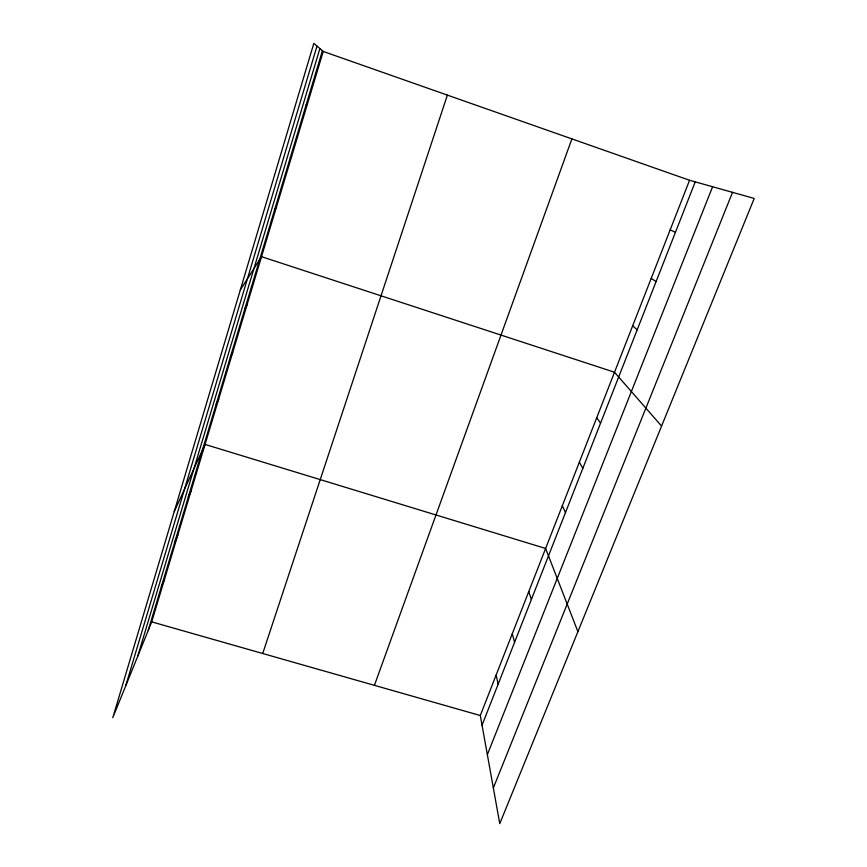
<?xml version="1.0" encoding="UTF-8"?>
<svg xmlns="http://www.w3.org/2000/svg" width="867" height="867" viewBox="0 0 867 867"><rect width="100%" height="100%" fill="white"/><g stroke="black" fill="none" stroke-linecap="round" stroke-linejoin="round"><path stroke-width="1.3" d="M125.682 685.938L316.997 46.081M137.68 656.406L319.89 48.574M148.235 630.407L322.405 50.741M151.703 621.867L323.218 51.446L313.832 43.35L112.786 717.713L151.703 621.867L480.307 715.524L499.771 823.65L754.214 198.435L689.558 180.271L323.218 51.446M262.723 653.512L447.383 95.11M374.425 685.342L571.895 138.893M480.307 715.524L689.558 180.271M482.052 725.213L695.226 181.864M487.352 754.648L712.598 186.741M493.345 787.962L732.528 192.344M161.316 586.861L164.611 578.918M174.69 542.363L177.811 535.047M188.356 496.878L191.282 490.234M174.224 511.638L205.056 444.424L545.614 548.464L577.899 631.675M216.186 404.25L218.712 399.004M230.351 357.096L232.67 352.587M244.841 308.89L246.932 305.162M240.3 289.979L261.509 256.675L614.508 372.236L661.564 426.087M274.796 209.175L276.421 207.094M290.293 157.588L291.659 156.396M306.159 104.788L307.254 104.528M670.169 229.853L675.447 232.291M651.215 278.35L656.102 281.602M632.661 325.808L637.18 329.828M596.734 417.699L600.56 423.161M579.34 462.198L582.83 468.343M562.304 505.775L565.479 512.57M528.772 591.532L531.352 599.563M512.289 633.723L514.575 642.328M496.13 675.035L498.146 684.204"/></g></svg>
